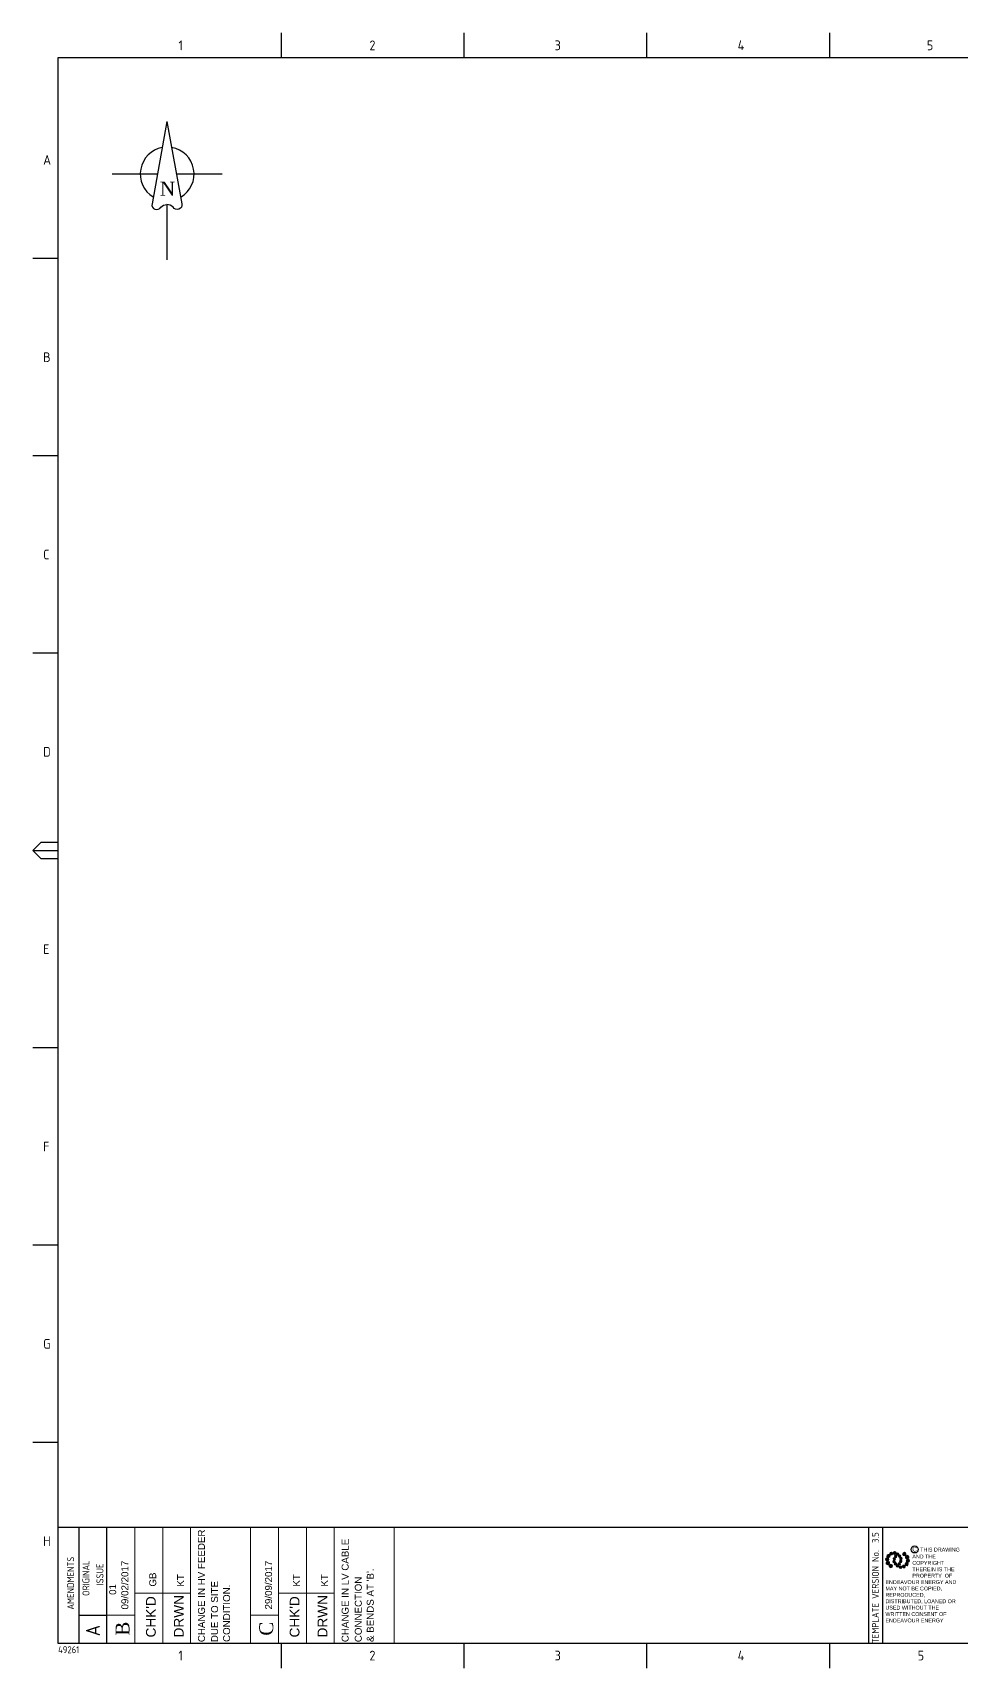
# Paper-space layout 'A1' of a CAD drawing. Header units: metres, sheet in millimetres. Extents: x -9 to 825, y -5 to 581.
# Drawn here: x -9 to 324, y -5 to 581 of the extents above; entities that cross this region are included whole.
import ezdxf
from ezdxf.enums import TextEntityAlignment as Align

# ---------------------------------------------------------------- set-up
doc = ezdxf.new("R2010")
doc.units = ezdxf.units.M
doc.layers.get('0').update_dxf_attribs({"color": 6})
doc.layers.add('Notes', color=7, linetype='Continuous')
doc.layers.add('SupportsUG_SP_EXT', color=7, linetype='Continuous')
doc.styles.add('ARIAL', font='arial.ttf', dxfattribs={"height": 2})
doc.styles.add('iecARIAL', font='arial.ttf', dxfattribs={"height": 2})
doc.styles.add('iecISOCP', font='isocp.shx')
doc.styles.add('iecNAME', font='times.ttf')
doc.styles.add('iecTimesNewRoman', font='times.ttf')
doc.styles.get("Standard").update_dxf_attribs({"font": 'arial.ttf'})

# ---------------------------------------------------------------- blocks, each defined once
blk = doc.blocks.new('NorthPnt 11(NP11)')
for p, q in [((-19.7, 0.02), (-3.49, 0)), ((3.32, 0), (19.7, -0.02)), ((-0.08, -10.94), (-0.08, -30.8))]:
    blk.add_line(p, q)
for points in [[(-0.08, 18.81), (-5.43, -10.68, 0.877048), (-2.29, -11.9, -0.1543), (-0.08, -10.94, 0.090511)], [(-0.08, 18.81), (5.26, -10.68, -0.877048), (2.13, -11.9, 0.1543), (-0.08, -10.94, -0.090511)]]:
    blk.add_lwpolyline(points, format="xyb")
for start, end in [(100.5988, 238.86433), (300.09942, 80.43745)]:
    blk.add_arc((0, 0), 9.64, start, end)
at = {"color": 7, "style": 'iecNAME'}
blk.add_text('N', height=5.02, dxfattribs=at).set_placement((-2.62, -7.82))
blk = doc.blocks.new('EE_LOGO_SMALL')
at = {"layer": 'Notes'}
h = blk.add_hatch(color=256, dxfattribs=at)
edge = h.paths.add_edge_path()
edge.add_spline(control_points=[(-8.4, 2), (-9.2, 2), (-9.8, 1.4), (-9.8, 0.7), (-9.9, -0.1), (-9.3, -0.7), (-8.6, -0.8), (-7.8, -0.8), (-7.2, -0.2), (-7.1, 0.5), (-7.1, 1.3), (-7.7, 1.9), (-8.4, 2)], knot_values=[0, 0, 0, 0, 1, 1, 1, 2, 2, 2, 3, 3, 3, 4, 4, 4, 4], degree=3, periodic=0)
h = blk.add_hatch(color=256, dxfattribs=at)
edge = h.paths.add_edge_path()
edge.add_spline(control_points=[(-6.8, 4.5), (-7.4, 4.8), (-8.2, 4.6), (-8.6, 4), (-8.9, 3.4), (-8.7, 2.6), (-8.1, 2.2), (-7.5, 1.9), (-6.7, 2.1), (-6.3, 2.7), (-6, 3.3), (-6.2, 4.1), (-6.8, 4.5)], knot_values=[0, 0, 0, 0, 1, 1, 1, 2, 2, 2, 3, 3, 3, 4, 4, 4, 4], degree=3, periodic=0)
h = blk.add_hatch(color=256, dxfattribs=at)
edge = h.paths.add_edge_path()
edge.add_spline(control_points=[(-4.2, 5.9), (-4.6, 6.5), (-5.3, 6.6), (-5.9, 6.3), (-6.4, 5.9), (-6.6, 5.1), (-6.2, 4.6), (-5.9, 4), (-5.1, 3.8), (-4.6, 4.2), (-4, 4.6), (-3.8, 5.3), (-4.2, 5.9)], knot_values=[0, 0, 0, 0, 1, 1, 1, 2, 2, 2, 3, 3, 3, 4, 4, 4, 4], degree=3, periodic=0)
h = blk.add_hatch(color=256, dxfattribs=at)
edge = h.paths.add_edge_path()
edge.add_spline(control_points=[(-1.3, 5.9), (-1.4, 6.5), (-2, 7), (-2.6, 6.9), (-3.3, 6.9), (-3.7, 6.3), (-3.7, 5.6), (-3.6, 5), (-3, 4.5), (-2.4, 4.6), (-1.7, 4.7), (-1.3, 5.2), (-1.3, 5.9)], knot_values=[0, 0, 0, 0, 1, 1, 1, 2, 2, 2, 3, 3, 3, 4, 4, 4, 4], degree=3, periodic=0)
h = blk.add_hatch(color=256, dxfattribs=at)
edge = h.paths.add_edge_path()
edge.add_spline(control_points=[(-2.5, 2.1), (-3, 2.2), (-3.5, 1.9), (-3.6, 1.3), (-3.7, 0.8), (-3.4, 0.3), (-2.9, 0.2), (-2.4, 0.1), (-1.9, 0.4), (-1.8, 0.9), (-1.7, 1.5), (-2, 2), (-2.5, 2.1)], knot_values=[0, 0, 0, 0, 1, 1, 1, 2, 2, 2, 3, 3, 3, 4, 4, 4, 4], degree=3, periodic=0)
h = blk.add_hatch(color=256, dxfattribs=at)
edge = h.paths.add_edge_path()
edge.add_spline(control_points=[(1, 4.9), (1, 4.3), (0.5, 3.8), (-0.1, 3.8), (-0.7, 3.8), (-1.2, 4.3), (-1.2, 4.9), (-1.2, 5.5), (-0.7, 6), (-0.1, 6), (0.5, 6), (1, 5.5), (1, 4.9)], knot_values=[0, 0, 0, 0, 1, 1, 1, 2, 2, 2, 3, 3, 3, 4, 4, 4, 4], degree=3, periodic=0)
edge = h.paths.add_edge_path()
edge.add_spline(control_points=[(-1.4, 4), (-1.9, 4.1), (-2.4, 3.8), (-2.5, 3.3), (-2.6, 2.7), (-2.3, 2.2), (-1.8, 2.1), (-1.3, 2), (-0.7, 2.3), (-0.6, 2.9), (-0.5, 3.4), (-0.9, 3.9), (-1.4, 4)], knot_values=[0, 0, 0, 0, 1, 1, 1, 2, 2, 2, 3, 3, 3, 4, 4, 4, 4], degree=3, periodic=0)
h = blk.add_hatch(color=256, dxfattribs=at)
edge = h.paths.add_edge_path()
edge.add_spline(control_points=[(2.3, 2.4), (2.8, 2.8), (2.8, 3.4), (2.4, 3.9), (2, 4.3), (1.4, 4.3), (0.9, 3.9), (0.5, 3.6), (0.5, 2.9), (0.9, 2.5), (1.2, 2), (1.9, 2), (2.3, 2.4)], knot_values=[0, 0, 0, 0, 1, 1, 1, 2, 2, 2, 3, 3, 3, 4, 4, 4, 4], degree=3, periodic=0)
edge = h.paths.add_edge_path()
edge.add_spline(control_points=[(1, 4.9), (1, 4.3), (0.5, 3.8), (-0.1, 3.8), (-0.7, 3.8), (-1.2, 4.3), (-1.2, 4.9), (-1.2, 5.5), (-0.7, 6), (-0.1, 6), (0.5, 6), (1, 5.5), (1, 4.9)], knot_values=[0, 0, 0, 0, 1, 1, 1, 2, 2, 2, 3, 3, 3, 4, 4, 4, 4], degree=3, periodic=0)
h = blk.add_hatch(color=256, dxfattribs=at)
edge = h.paths.add_edge_path()
edge.add_spline(control_points=[(1, 4.9), (1, 4.3), (0.5, 3.8), (-0.1, 3.8), (-0.7, 3.8), (-1.2, 4.3), (-1.2, 4.9), (-1.2, 5.5), (-0.7, 6), (-0.1, 6), (0.5, 6), (1, 5.5), (1, 4.9)], knot_values=[0, 0, 0, 0, 1, 1, 1, 2, 2, 2, 3, 3, 3, 4, 4, 4, 4], degree=3, periodic=0)
edge = h.paths.add_edge_path(flags=16)
edge.add_spline(control_points=[(1, 4.9), (1, 4.3), (0.5, 3.8), (-0.1, 3.8), (-0.7, 3.8), (-1.2, 4.3), (-1.2, 4.9), (-1.2, 5.5), (-0.7, 6), (-0.1, 6), (0.5, 6), (1, 5.5), (1, 4.9)], knot_values=[0, 0, 0, 0, 1, 1, 1, 2, 2, 2, 3, 3, 3, 4, 4, 4, 4], degree=3, periodic=0)
h = blk.add_hatch(color=256, dxfattribs=at)
edge = h.paths.add_edge_path()
edge.add_spline(control_points=[(3, 0.2), (3.5, 0.3), (3.8, 0.9), (3.7, 1.4), (3.6, 1.9), (3, 2.3), (2.5, 2.1), (1.9, 2), (1.6, 1.4), (1.8, 0.9), (1.9, 0.4), (2.5, 0.1), (3, 0.2)], knot_values=[0, 0, 0, 0, 1, 1, 1, 2, 2, 2, 3, 3, 3, 4, 4, 4, 4], degree=3, periodic=0)
h = blk.add_hatch(color=256, dxfattribs=at)
edge = h.paths.add_edge_path()
edge.add_spline(control_points=[(7, 4.9), (7, 4), (6.3, 3.4), (5.5, 3.4), (4.6, 3.4), (4, 4), (4, 4.9), (4, 5.7), (4.6, 6.4), (5.5, 6.4), (6.3, 6.4), (7, 5.7), (7, 4.9)], knot_values=[0, 0, 0, 0, 1, 1, 1, 2, 2, 2, 3, 3, 3, 4, 4, 4, 4], degree=3, periodic=0)
h = blk.add_hatch(color=256, dxfattribs=at)
edge = h.paths.add_edge_path()
edge.add_spline(control_points=[(8.4, 1.1), (9.1, 1.5), (9.4, 2.3), (9.1, 3), (8.8, 3.7), (7.9, 4.1), (7.2, 3.8), (6.5, 3.4), (6.2, 2.6), (6.5, 1.9), (6.8, 1.2), (7.7, 0.8), (8.4, 1.1)], knot_values=[0, 0, 0, 0, 1, 1, 1, 2, 2, 2, 3, 3, 3, 4, 4, 4, 4], degree=3, periodic=0)
h = blk.add_hatch(color=256, dxfattribs=at)
edge = h.paths.add_edge_path()
edge.add_spline(control_points=[(8.3, -1.9), (9, -1.9), (9.7, -1.4), (9.7, -0.6), (9.7, 0.1), (9.2, 0.8), (8.4, 0.8), (7.7, 0.8), (7, 0.3), (7, -0.5), (6.9, -1.2), (7.5, -1.9), (8.3, -1.9)], knot_values=[0, 0, 0, 0, 1, 1, 1, 2, 2, 2, 3, 3, 3, 4, 4, 4, 4], degree=3, periodic=0)
h = blk.add_hatch(color=256, dxfattribs=at)
edge = h.paths.add_edge_path()
edge.add_spline(control_points=[(-8.5, -1.1), (-9.2, -1.4), (-9.6, -2.3), (-9.3, -3), (-8.9, -3.7), (-8.1, -4), (-7.4, -3.7), (-6.7, -3.4), (-6.3, -2.5), (-6.6, -1.8), (-7, -1.1), (-7.8, -0.8), (-8.5, -1.1)], knot_values=[0, 0, 0, 0, 1, 1, 1, 2, 2, 2, 3, 3, 3, 4, 4, 4, 4], degree=3, periodic=0)
h = blk.add_hatch(color=256, dxfattribs=at)
edge = h.paths.add_edge_path()
edge.add_spline(control_points=[(-7.1, -4.8), (-7.1, -4), (-6.5, -3.3), (-5.6, -3.3), (-4.8, -3.3), (-4.1, -4), (-4.1, -4.8), (-4.1, -5.7), (-4.8, -6.3), (-5.6, -6.3), (-6.5, -6.3), (-7.1, -5.7), (-7.1, -4.8)], knot_values=[0, 0, 0, 0, 1, 1, 1, 2, 2, 2, 3, 3, 3, 4, 4, 4, 4], degree=3, periodic=0)
h = blk.add_hatch(color=256, dxfattribs=at)
edge = h.paths.add_edge_path()
edge.add_spline(control_points=[(-3.1, -0.2), (-3.7, -0.3), (-4, -0.8), (-3.8, -1.4), (-3.7, -1.9), (-3.2, -2.2), (-2.6, -2.1), (-2.1, -1.9), (-1.8, -1.4), (-1.9, -0.9), (-2.1, -0.3), (-2.6, 0), (-3.1, -0.2)], knot_values=[0, 0, 0, 0, 1, 1, 1, 2, 2, 2, 3, 3, 3, 4, 4, 4, 4], degree=3, periodic=0)
h = blk.add_hatch(color=256, dxfattribs=at)
edge = h.paths.add_edge_path()
edge.add_spline(control_points=[(-2.5, -2.3), (-2.9, -2.7), (-3, -3.4), (-2.6, -3.8), (-2.2, -4.2), (-1.5, -4.3), (-1.1, -3.9), (-0.7, -3.5), (-0.6, -2.8), (-1, -2.4), (-1.4, -2), (-2, -1.9), (-2.5, -2.3)], knot_values=[0, 0, 0, 0, 1, 1, 1, 2, 2, 2, 3, 3, 3, 4, 4, 4, 4], degree=3, periodic=0)
h = blk.add_hatch(color=256, dxfattribs=at)
edge = h.paths.add_edge_path()
edge.add_spline(control_points=[(-1.2, -4.8), (-1.2, -4.2), (-0.7, -3.7), (-0.1, -3.7), (0.5, -3.7), (1, -4.2), (1, -4.8), (1, -5.4), (0.5, -5.9), (-0.1, -5.9), (-0.7, -5.9), (-1.2, -5.4), (-1.2, -4.8)], knot_values=[0, 0, 0, 0, 1, 1, 1, 2, 2, 2, 3, 3, 3, 4, 4, 4, 4], degree=3, periodic=0)
h = blk.add_hatch(color=256, dxfattribs=at)
edge = h.paths.add_edge_path()
edge.add_spline(control_points=[(1.2, -3.9), (1.7, -4.1), (2.2, -3.7), (2.3, -3.2), (2.5, -2.7), (2.1, -2.2), (1.6, -2.1), (1.1, -2), (0.6, -2.3), (0.5, -2.8), (0.4, -3.3), (0.7, -3.8), (1.2, -3.9)], knot_values=[0, 0, 0, 0, 1, 1, 1, 2, 2, 2, 3, 3, 3, 4, 4, 4, 4], degree=3, periodic=0)
h = blk.add_hatch(color=256, dxfattribs=at)
edge = h.paths.add_edge_path()
edge.add_spline(control_points=[(1.2, -5.8), (1.3, -6.5), (1.8, -6.9), (2.5, -6.9), (3.1, -6.8), (3.6, -6.2), (3.5, -5.6), (3.4, -5), (2.9, -4.5), (2.2, -4.6), (1.6, -4.6), (1.1, -5.2), (1.2, -5.8)], knot_values=[0, 0, 0, 0, 1, 1, 1, 2, 2, 2, 3, 3, 3, 4, 4, 4, 4], degree=3, periodic=0)
h = blk.add_hatch(color=256, dxfattribs=at)
edge = h.paths.add_edge_path()
edge.add_spline(control_points=[(2.4, -2), (2.9, -2.1), (3.4, -1.8), (3.5, -1.3), (3.6, -0.8), (3.3, -0.3), (2.8, -0.2), (2.2, -0.1), (1.7, -0.4), (1.6, -0.9), (1.5, -1.4), (1.8, -1.9), (2.4, -2)], knot_values=[0, 0, 0, 0, 1, 1, 1, 2, 2, 2, 3, 3, 3, 4, 4, 4, 4], degree=3, periodic=0)
h = blk.add_hatch(color=256, dxfattribs=at)
edge = h.paths.add_edge_path()
edge.add_spline(control_points=[(4, -5.8), (4.4, -6.4), (5.2, -6.6), (5.7, -6.2), (6.3, -5.8), (6.5, -5.1), (6.1, -4.5), (5.7, -4), (5, -3.8), (4.4, -4.2), (3.8, -4.5), (3.7, -5.3), (4, -5.8)], knot_values=[0, 0, 0, 0, 1, 1, 1, 2, 2, 2, 3, 3, 3, 4, 4, 4, 4], degree=3, periodic=0)
h = blk.add_hatch(color=256, dxfattribs=at)
edge = h.paths.add_edge_path()
edge.add_spline(control_points=[(6.7, -4.4), (7.3, -4.8), (8.1, -4.6), (8.4, -4), (8.8, -3.3), (8.6, -2.6), (8, -2.2), (7.3, -1.8), (6.6, -2.1), (6.2, -2.7), (5.8, -3.3), (6, -4.1), (6.7, -4.4)], knot_values=[0, 0, 0, 0, 1, 1, 1, 2, 2, 2, 3, 3, 3, 4, 4, 4, 4], degree=3, periodic=0)
at = {"layer": 'Notes', "lineweight": 0}
for points in [[(1.8, 2.1), (1.8, 2.1)], [(-2, -2.1), (-2, -2.1)]]:
    blk.add_lwpolyline(points, dxfattribs=at)
for points in [[(-8.4, 2), (-9.2, 2), (-9.8, 1.4), (-9.8, 0.7), (-9.9, -0.1), (-9.3, -0.7), (-8.6, -0.8), (-7.8, -0.8), (-7.2, -0.2), (-7.1, 0.5), (-7.1, 1.3), (-7.7, 1.9), (-8.4, 2)], [(-6.8, 4.5), (-7.4, 4.8), (-8.2, 4.6), (-8.6, 4), (-8.9, 3.4), (-8.7, 2.6), (-8.1, 2.2), (-7.5, 1.9), (-6.7, 2.1), (-6.3, 2.7), (-6, 3.3), (-6.2, 4.1), (-6.8, 4.5)], [(-4.2, 5.9), (-4.6, 6.5), (-5.3, 6.6), (-5.9, 6.3), (-6.4, 5.9), (-6.6, 5.1), (-6.2, 4.6), (-5.9, 4), (-5.1, 3.8), (-4.6, 4.2), (-4, 4.6), (-3.8, 5.3), (-4.2, 5.9)], [(-1.3, 5.9), (-1.4, 6.5), (-2, 7), (-2.6, 6.9), (-3.3, 6.9), (-3.7, 6.3), (-3.7, 5.6), (-3.6, 5), (-3, 4.5), (-2.4, 4.6), (-1.7, 4.7), (-1.3, 5.2), (-1.3, 5.9)], [(-2.5, 2.1), (-3, 2.2), (-3.5, 1.9), (-3.6, 1.3), (-3.7, 0.8), (-3.4, 0.3), (-2.9, 0.2), (-2.4, 0.1), (-1.9, 0.4), (-1.8, 0.9), (-1.7, 1.5), (-2, 2), (-2.5, 2.1)], [(-1.4, 4), (-1.9, 4.1), (-2.4, 3.8), (-2.5, 3.3), (-2.6, 2.7), (-2.3, 2.2), (-1.8, 2.1), (-1.3, 2), (-0.7, 2.3), (-0.6, 2.9), (-0.5, 3.4), (-0.9, 3.9), (-1.4, 4)], [(1, 4.9), (1, 4.3), (0.5, 3.8), (-0.1, 3.8), (-0.7, 3.8), (-1.2, 4.3), (-1.2, 4.9), (-1.2, 5.5), (-0.7, 6), (-0.1, 6), (0.5, 6), (1, 5.5), (1, 4.9)], [(1, 4.9), (1, 4.3), (0.5, 3.8), (-0.1, 3.8), (-0.7, 3.8), (-1.2, 4.3), (-1.2, 4.9), (-1.2, 5.5), (-0.7, 6), (-0.1, 6), (0.5, 6), (1, 5.5), (1, 4.9)], [(2.3, 2.4), (2.8, 2.8), (2.8, 3.4), (2.4, 3.9), (2, 4.3), (1.4, 4.3), (0.9, 3.9), (0.5, 3.6), (0.5, 2.9), (0.9, 2.5), (1.2, 2), (1.9, 2), (2.3, 2.4)], [(3, 0.2), (3.5, 0.3), (3.8, 0.9), (3.7, 1.4), (3.6, 1.9), (3, 2.3), (2.5, 2.1), (1.9, 2), (1.6, 1.4), (1.8, 0.9), (1.9, 0.4), (2.5, 0.1), (3, 0.2)], [(7, 4.9), (7, 4), (6.3, 3.4), (5.5, 3.4), (4.6, 3.4), (4, 4), (4, 4.9), (4, 5.7), (4.6, 6.4), (5.5, 6.4), (6.3, 6.4), (7, 5.7), (7, 4.9)], [(8.4, 1.1), (9.1, 1.5), (9.4, 2.3), (9.1, 3), (8.8, 3.7), (7.9, 4.1), (7.2, 3.8), (6.5, 3.4), (6.2, 2.6), (6.5, 1.9), (6.8, 1.2), (7.7, 0.8), (8.4, 1.1)], [(8.3, -1.9), (9, -1.9), (9.7, -1.4), (9.7, -0.6), (9.7, 0.1), (9.2, 0.8), (8.4, 0.8), (7.7, 0.8), (7, 0.3), (7, -0.5), (6.9, -1.2), (7.5, -1.9), (8.3, -1.9)], [(-8.5, -1.1), (-9.2, -1.4), (-9.6, -2.3), (-9.3, -3), (-8.9, -3.7), (-8.1, -4), (-7.4, -3.7), (-6.7, -3.4), (-6.3, -2.5), (-6.6, -1.8), (-7, -1.1), (-7.8, -0.8), (-8.5, -1.1)], [(-7.1, -4.8), (-7.1, -4), (-6.5, -3.3), (-5.6, -3.3), (-4.8, -3.3), (-4.1, -4), (-4.1, -4.8), (-4.1, -5.7), (-4.8, -6.3), (-5.6, -6.3), (-6.5, -6.3), (-7.1, -5.7), (-7.1, -4.8)], [(-3.1, -0.2), (-3.7, -0.3), (-4, -0.8), (-3.8, -1.4), (-3.7, -1.9), (-3.2, -2.2), (-2.6, -2.1), (-2.1, -1.9), (-1.8, -1.4), (-1.9, -0.9), (-2.1, -0.3), (-2.6, 0), (-3.1, -0.2)], [(-2.5, -2.3), (-2.9, -2.7), (-3, -3.4), (-2.6, -3.8), (-2.2, -4.2), (-1.5, -4.3), (-1.1, -3.9), (-0.7, -3.5), (-0.6, -2.8), (-1, -2.4), (-1.4, -2), (-2, -1.9), (-2.5, -2.3)], [(-1.2, -4.8), (-1.2, -4.2), (-0.7, -3.7), (-0.1, -3.7), (0.5, -3.7), (1, -4.2), (1, -4.8), (1, -5.4), (0.5, -5.9), (-0.1, -5.9), (-0.7, -5.9), (-1.2, -5.4), (-1.2, -4.8)], [(1.2, -3.9), (1.7, -4.1), (2.2, -3.7), (2.3, -3.2), (2.5, -2.7), (2.1, -2.2), (1.6, -2.1), (1.1, -2), (0.6, -2.3), (0.5, -2.8), (0.4, -3.3), (0.7, -3.8), (1.2, -3.9)], [(1.2, -5.8), (1.3, -6.5), (1.8, -6.9), (2.5, -6.9), (3.1, -6.8), (3.6, -6.2), (3.5, -5.6), (3.4, -5), (2.9, -4.5), (2.2, -4.6), (1.6, -4.6), (1.1, -5.2), (1.2, -5.8)], [(2.4, -2), (2.9, -2.1), (3.4, -1.8), (3.5, -1.3), (3.6, -0.8), (3.3, -0.3), (2.8, -0.2), (2.2, -0.1), (1.7, -0.4), (1.6, -0.9), (1.5, -1.4), (1.8, -1.9), (2.4, -2)], [(4, -5.8), (4.4, -6.4), (5.2, -6.6), (5.7, -6.2), (6.3, -5.8), (6.5, -5.1), (6.1, -4.5), (5.7, -4), (5, -3.8), (4.4, -4.2), (3.8, -4.5), (3.7, -5.3), (4, -5.8)], [(6.7, -4.4), (7.3, -4.8), (8.1, -4.6), (8.4, -4), (8.8, -3.3), (8.6, -2.6), (8, -2.2), (7.3, -1.8), (6.6, -2.1), (6.2, -2.7), (5.8, -3.3), (6, -4.1), (6.7, -4.4)]]:
    blk.add_open_spline(points, degree=3, knots=[0, 0, 0, 0, 1, 1, 1, 2, 2, 2, 3, 3, 3, 4, 4, 4, 4], dxfattribs=at)
blk = doc.blocks.new('EE_COPYRIGHT_A1')
at = {"layer": 'Notes'}
blk.add_circle((9.53, -0.82), 1.15, dxfattribs=at)
at = {"xscale": 0.4, "yscale": 0.4, "zscale": 0.4}
blk.add_blockref('EE_LOGO_SMALL', (3.96, -4.29), dxfattribs=at)
at = {"layer": 'Notes', "insert": (0, 0), "char_height": 1.25, "width": 24.1208, "attachment_point": 1, "style": 'ARIAL'}
blk.add_mtext('\\pt8.75;               ^I{\\H1.2x;C } THIS DRAWING\\P\\pi-8.75,l8.75,t8.75,20;       ^IAND THE ^I\\P\\pi0,t8.75;COPYRIGHT\\P\\pi-8.75,t1.25,8.75;^I^ITHEREIN IS THE PROPERTY  OF \\P\\pi0,l0,t1.25;ENDEAVOUR ENERGY AND MAY NOT BE COPIED, REPRODUCED, DISTRIBUTED, LOANED OR USED WITHOUT THE WRITTEN CONSENT OF ENDEAVOUR ENERGY', dxfattribs=at)
blk = doc.blocks.new('Amendment Tag A1-A2')
at = {"lineweight": 15}
for p, q in [((10, 41.65), (10, 0)), ((20, 41.65), (20, 0)), ((30, 41.65), (30, 0)), ((51.51, 41.65), (51.51, 0)), ((10, 18), (30, 18)), ((0, 10), (10, 10))]:
    blk.add_line(p, q, dxfattribs=at)
at = {"lineweight": 15, "style": 'iecARIAL'}
for s, p in [("CHK'D", (17.51, 2.06)), ('DRWN', (27.51, 2.06))]:
    blk.add_text(s, height=3.5, rotation=90, dxfattribs=at).set_placement(p)
for tag, p, height in [('CHECKED_BY', (17.67, 20.28), 2.5), ('DRAWN_BY', (27.67, 20.28), 2.5), ('REV_NO', (8.08, 2.68), 5), ('REV_DATE', (7.67, 12.09), 2.5), ('LINE_THREE', (44.14, 2.27), 2.5), ('LINE_ONE', (35.12, 2.27), 2.5), ('LINE_TWO', (39.84, 2.27), 2.5)]:
    blk.add_attdef(tag, p, '', height=height, rotation=90, dxfattribs=at)
blk = doc.blocks.new('A1_FRAME_TITLE')
at = {"layer": 'Notes', "linetype": 'Continuous'}
for p, q in [((89.14, 574.39), (89.14, 583.39)), ((154.65, 574.39), (154.65, 583.39)), ((220.16, 574.39), (220.16, 583.39)), ((285.67, 574.39), (285.67, 583.39)), ((9, 502.43), (0, 502.43)), ((8.99, 431.68), (0, 431.68)), ((8.99, 360.93), (0, 360.93)), ((0, 290.18), (3, 293.18)), ((0, 290.18), (9, 290.18)), ((3, 287.18), (0, 290.18)), ((3, 293.18), (8.99, 293.18)), ((8.99, 287.18), (3, 287.18)), ((9, 219.43), (0, 219.43)), ((9, 148.68), (0, 148.68)), ((9, 77.93), (0, 77.93)), ((89.14, -3.03), (89.14, 5.97)), ((154.65, -3.03), (154.65, 5.97)), ((220.16, -3.03), (220.16, 5.97)), ((285.67, -3.03), (285.67, 5.97))]:
    blk.add_line(p, q, dxfattribs=at)
at = {"layer": 'Notes', "color": 3, "linetype": 'Continuous'}
for p, q in [((9, 574.39), (9, 5.97)), ((16.59, 5.97), (16.59, 47.62)), ((26.59, 5.97), (26.59, 47.62)), ((299.54, 47.62), (299.54, 5.97)), ((304.54, 47.62), (304.54, 5.97)), ((16.59, 15.97), (26.59, 15.97))]:
    blk.add_line(p, q, dxfattribs=at)
at = {"layer": 'Notes', "color": 3, "linetype": 'Continuous', "flags": 128}
for points in [[(149.5, 574.39), (9, 574.39)], [(824.37, 574.39), (149.5, 574.39)], [(9, 47.62), (123.8, 47.62)], [(123.8, 47.62), (824.37, 47.62)], [(9, 5.97), (123.8, 5.97)], [(123.8, 5.97), (824.37, 5.97)]]:
    blk.add_lwpolyline(points, dxfattribs=at)
at = {"layer": 'Notes'}
ref = blk.add_blockref('Amendment Tag A1-A2', (26.59, 5.97), dxfattribs=at)
ref.add_attrib('DRAWN_BY', 'KT', (54.27, 26.26), dxfattribs={"layer": '0', "lineweight": 15, "height": 2.5, "rotation": 90, "style": 'iecARIAL'})
ref.add_attrib('CHECKED_BY', 'GB', (44.27, 26.26), dxfattribs={"layer": '0', "lineweight": 15, "height": 2.5, "rotation": 90, "style": 'iecARIAL'})
ref.add_attrib('REV_NO', 'B', (34.68, 8.65), dxfattribs={"layer": '0', "lineweight": 15, "height": 5, "rotation": 90, "style": 'iecTimesNewRoman'})
ref.add_attrib('REV_DATE', '09/02/2017', (34.27, 18.07), dxfattribs={"layer": '0', "lineweight": 15, "height": 2.5, "rotation": 90, "style": 'iecARIAL'})
ref.add_attrib('LINE_ONE', 'CHANGE IN HV FEEDER', (61.72, 6.36), dxfattribs={"layer": '0', "lineweight": 15, "height": 2.5, "rotation": 90, "style": 'iecARIAL'})
ref.add_attrib('LINE_TWO', 'DUE TO SITE ', (66.43, 6.34), dxfattribs={"layer": '0', "lineweight": 15, "height": 2.5, "rotation": 90, "style": 'iecARIAL'})
ref.add_attrib('LINE_THREE', 'CONDITION.', (70.73, 6.41), dxfattribs={"layer": '0', "lineweight": 15, "height": 2.5, "rotation": 90, "style": 'iecARIAL'})
ref = blk.add_blockref('Amendment Tag A1-A2', (78.1, 5.97), dxfattribs=at)
ref.add_attrib('DRAWN_BY', 'KT', (105.78, 26.26), dxfattribs={"layer": '0', "lineweight": 15, "height": 2.5, "rotation": 90, "style": 'iecARIAL'})
ref.add_attrib('CHECKED_BY', 'KT', (95.78, 26.26), dxfattribs={"layer": '0', "lineweight": 15, "height": 2.5, "rotation": 90, "style": 'iecARIAL'})
ref.add_attrib('REV_NO', 'C', (86.19, 8.65), dxfattribs={"layer": '0', "lineweight": 15, "height": 5, "rotation": 90, "style": 'iecTimesNewRoman'})
ref.add_attrib('REV_DATE', '29/09/2017', (85.78, 18.07), dxfattribs={"layer": '0', "lineweight": 15, "height": 2.5, "rotation": 90, "style": 'iecARIAL'})
ref.add_attrib('LINE_ONE', 'CHANGE IN LV CABLE', (113.23, 6.36), dxfattribs={"layer": '0', "lineweight": 15, "height": 2.5, "rotation": 90, "style": 'iecARIAL'})
ref.add_attrib('LINE_TWO', 'CONNECTION ', (117.94, 6.34), dxfattribs={"layer": '0', "lineweight": 15, "height": 2.5, "rotation": 90, "style": 'iecARIAL'})
ref.add_attrib('LINE_THREE', "& BENDS AT 'B'.", (122.24, 6.41), dxfattribs={"layer": '0', "lineweight": 15, "height": 2.5, "rotation": 90, "style": 'iecARIAL'})
at = {"layer": 'Notes', "xscale": 1.1, "yscale": 1.1, "zscale": 1.1}
blk.add_blockref('EE_COPYRIGHT_A1', (305.65, 40.49), dxfattribs=at)
at = {"layer": 'Notes', "color": 7, "style": 'iecISOCP'}
for s, p in [('1', (52.24, 577.12)), ('2', (120.7, 577.12)), ('3', (187.09, 577.12)), ('4', (252.67, 577.12)), ('5', (320.5, 577.12)), ('A', (3.74, 536.06)), ('B', (3.74, 465.31)), ('C', (3.74, 394.56)), ('D', (3.74, 323.81)), ('E', (3.74, 253.06)), ('F', (3.74, 182.31)), ('G', (3.74, 111.56)), ('H', (3.74, 40.81)), ('1', (52.24, -0.22)), ('2', (120.7, -0.22)), ('3', (187.09, -0.2)), ('4', (252.67, -0.22)), ('5', (317.21, -0.22))]:
    blk.add_text(s, height=3.5, dxfattribs=at).set_placement(p)
for s, height, p in [('AMENDMENTS', 2.5, (14.84, 18.02)), ('ORIGINAL', 2.5, (20.34, 22.94)), ('ISSUE', 2.5, (25.34, 26.69)), ('A', 5, (24.09, 8.47))]:
    blk.add_text(s, height=height, rotation=90, dxfattribs=at).set_placement(p)
blk.add_text('TEMPLATE VERSION No.', height=2.5, rotation=90, dxfattribs=at).set_placement((302.04, 5.97), align=Align.MIDDLE_LEFT)
at = {"layer": 'Notes', "color": 7, "style": 'iecISOCP', "flags": 8}
blk.add_attdef('VERSION_NO', text='', height=2.5, rotation=90, dxfattribs=at).set_placement((302.04, 43.81), align=Align.MIDDLE_CENTER)
at = {"layer": 'Notes', "color": 7, "style": 'iecISOCP'}
for tag, p in [('CAP_NO', (513.19, 43.46)), ('IE_NUM', (513.05, 37.81)), ('REF_No_1', (335.24, 32.31)), ('REF_1', (362.52, 32.31)), ('GEN_WO', (441.71, 31.76)), ('HV_SWITCH', (513.46, 32.16)), ('REF_No_2', (335.24, 26.31)), ('REF_2', (362.52, 26.31)), ('OH_WO', (441.71, 25.81)), ('UBD_REF', (513.05, 25.83)), ('REF_No_3', (335.24, 20.31)), ('REF_3', (362.52, 20.31)), ('UG_WO', (441.71, 20.05)), ('GIS_MAP_No', (513.05, 20.04)), ('REF_No_4', (335.24, 14.31)), ('REF_4', (362.52, 14.31)), ('SUB_WO', (441.71, 13.81)), ('HV_OP_DIAG', (513.33, 14.2)), ('LGA', (512.95, 7.78))]:
    blk.add_attdef(tag, p, '', height=2.5, dxfattribs=at)
at = {"layer": 'Notes', "style": 'iecISOCP'}
for tag, p in [('T1', (684.37, 39.47)), ('T2', (684.37, 34.35)), ('T3', (684.37, 28.92)), ('T4', (684.37, 23.66)), ('T5', (684.37, 18.23)), ('T6', (684.37, 12.97))]:
    blk.add_attdef(tag, text='', height=3.5, dxfattribs=at).set_placement(p, align=Align.CENTER)
at = {"layer": 'Notes', "color": 7, "style": 'iecISOCP'}
for tag, p in [('scale', (567.76, 33.27)), ('DRAWN', (567.76, 24.93)), ('DATE', (567.76, 16.88)), ('DESIGN', (605.62, 9.15))]:
    blk.add_attdef(tag, text='', height=2.5, dxfattribs=at).set_placement(p, align=Align.CENTER)
at = {"layer": 'Notes', "color": 4, "style": 'iecISOCP'}
blk.add_attdef('NUM', text='', height=7, dxfattribs=at).set_placement((792.37, 20.12), align=Align.MIDDLE_CENTER)
at = {"layer": 'Notes', "color": 1, "style": 'iecISOCP'}
blk.add_attdef('REV', text='', height=5, dxfattribs=at).set_placement((820.05, 17.1), align=Align.CENTER)
at = {"layer": 'Notes', "color": 7, "style": 'iecISOCP'}
for tag, p in [('NS', (790.71, 8.12)), ('SHTS', (805.41, 8.12))]:
    blk.add_attdef(tag, text='', height=2.5, dxfattribs=at).set_placement(p, align=Align.MIDDLE)
at = {"layer": 'Notes', "style": 'iecISOCP'}
blk.add_attdef('ExportID', (9.08, 2.39), '', height=2.5, dxfattribs=at)
at = {"layer": 'Notes', "style": 'iecISOCP', "flags": 1}
for tag, p in [('ProjectType', (14.17, -26.8)), ('ProjectNumber', (23.56, -26.82)), ('DrawingNumber', (35.51, -26.8)), ('ProjectDescription', (47.56, -26.83)), ('ExportDate', (60.28, -26.79)), ('ExportUserName', (69.15, -26.8)), ('DesignerCompanyName', (81.48, -26.79)), ('ExportAreaOfInterest', (97.1, -26.81)), ('GIS_SUCCESS', (112, -26.78)), ('CAD_SUCCESS', (121.79, -26.78)), ('DEPOTCODE', (132.11, -26.88)), ('ExportCategories', (140.08, -26.8)), ('Comments', (154.38, -26.88))]:
    blk.add_attdef(tag, p, '', height=1, dxfattribs=at)

psp = doc.layouts.new('A1')

# ---------------------------------------------------------------- block references
at = {"layer": 'Notes'}
psp.add_blockref('NorthPnt 11(NP11)', (39.45, 530.45), dxfattribs=at)
at = {"layer": 'SupportsUG_SP_EXT'}
ref = psp.add_blockref('A1_FRAME_TITLE', (-8.74, -2.32), dxfattribs=at)
ref.add_attrib('ExportID', '49261', (0.34, 0.07), dxfattribs={"layer": 'Notes', "height": 2.5, "style": 'iecISOCP'})
ref.add_attrib('VERSION_NO', '3.5', dxfattribs={"layer": 'Notes', "height": 2.5, "rotation": 90, "style": 'iecISOCP'}).set_placement((293.29, 41.5), align=Align.MIDDLE_CENTER)
ref.add_attrib('DRAFT_NUM', '01', (21.16, 20.98), dxfattribs={"layer": '0', "height": 2.5, "rotation": 90})

doc.saveas('drawing.dxf')
